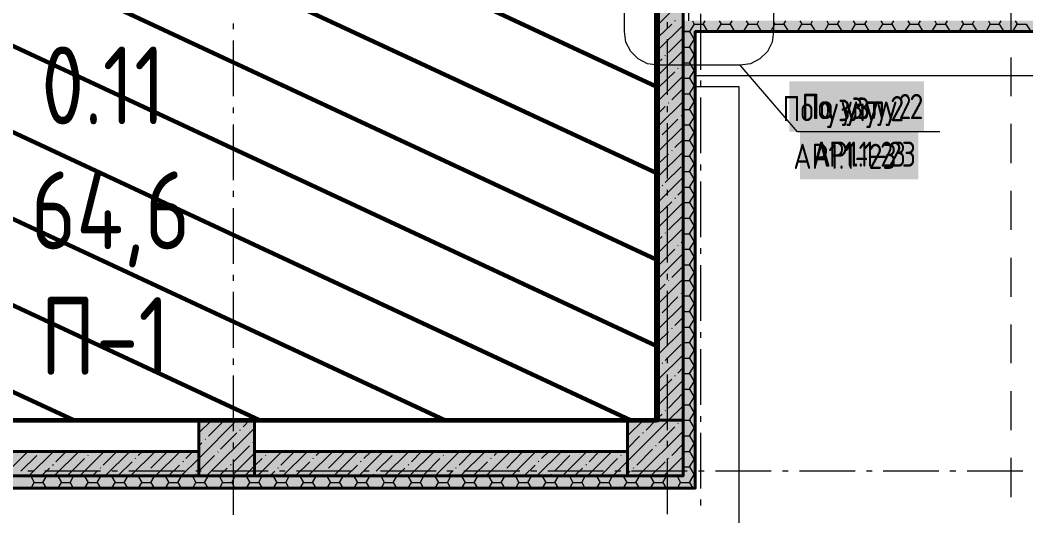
# Model space of a CAD drawing. Header units: millimetres. Extents: x -164500 to 426394, y -23753 to 102118.
# Drawn here: x -77419 to -68379, y 3758 to 8217 of the extents above; entities that cross this region are included whole.
import ezdxf

# ---------------------------------------------------------------- set-up
doc = ezdxf.new("R2010")
doc.units = ezdxf.units.MM
doc.layers.add('0) шлифовка', color=5, linetype='Continuous', lineweight=60)
doc.layers.add('389 П-1', color=210, linetype='Continuous', lineweight=35)
doc.layers.add('PDF _Геометрия', color=7, linetype='Continuous', true_color=0x1f1f1f)
doc.layers.add('PDF _Сплошная заливка', color=7, linetype='Continuous', true_color=0xffffff)
doc.layers.add('PDF _Текст', color=7, linetype='Continuous')
doc.styles.get("Standard").update_dxf_attribs({"font": 'ГОСТ тип А.ttf'})
doc.styles.add('СПДС', font='ГОСТ тип А.ttf', dxfattribs={"width": 0.9})
doc.linetypes.add('зигзаг', pattern='A,0.00254,-5.08,[131,ltypeshp.shx,S=5.08,R=0,X=-5.08,Y=0],-10.16,[131,ltypeshp.shx,S=5.08,R=180,X=5.08,Y=0],-5.08', length=20.32254)

msp = doc.modelspace()

# ---------------------------------------------------------------- hatches: boundary and pattern name
at = {"layer": '0) шлифовка', "true_color": 0x2776bb}
h = msp.add_hatch(dxfattribs=at)
h.set_pattern_fill('ANSI31', color=152, scale=222, angle=110)
h.set_pattern_definition([(155, (205553.1, 26879), (-297.8825, -638.811), [])])
h.paths.add_polyline_path([(-80183.615, 4617.804), (-71698.22, 4617.804), (-71698.22, 11472.207), (-80183.615, 11472.207)])

# ---------------------------------------------------------------- linework, layer by layer
at = {"layer": '0) шлифовка'}
msp.add_lwpolyline([(-80183.615, 4617.804), (-71698.22, 4617.804), (-71698.22, 11472.207), (-80183.615, 11472.207)], close=True, dxfattribs=at)
at = {"layer": '389 П-1'}
msp.add_lwpolyline([(-80183.615, 11374.771), (-80378.487, 11374.771), (-80378.487, 4613.567), (-71681.274, 4613.567), (-71681.274, 11374.771), (-75838.516, 11374.771)], dxfattribs=at)
at = {"layer": 'PDF _Геометрия', "color": 7, "lineweight": 9}
for points in [[(-71350.84, 7718.807), (-67296.659, 7718.807), (-67296.659, -37.938), (-30550.617, -37.938), (-30550.617, 22478.227), (-35710.483, 22478.227), (-44399.223, 22478.227), (-62594.318, 22478.227), (-62594.318, 28184.582), (-71410.148, 28184.582), (-71410.148, 27782.129)], [(-71452.512, 7617.135), (-71456.748, 7617.135), (-71456.748, 27684.693)], [(-71410.148, 27684.693), (-71410.148, 8210.223)], [(-71300.003, 7769.643), (-71300.003, 8273.768)], [(-75502.456, 8133.968), (-75502.456, 8184.805)], [(-71600.784, 8142.441), (-71600.784, 8197.514)], [(-71350.84, 4109.442), (-71350.84, 8108.55), (-66906.915, 8108.55), (-66906.915, 461.951)], [(-75502.456, 7532.408), (-75502.456, 8032.296)], [(-71600.784, 7545.117), (-71600.784, 8045.005)], [(-69152.177, 7210.446), (-70431.553, 7210.446), (-70948.387, 7812.006)], [(-117649.836, 360.278), (-117649.836, -37.938), (-79963.326, -37.938), (-79963.326, 3618.026), (-70956.86, 3618.026), (-70956.86, 7617.135), (-71350.84, 7617.135)], [(-71300.003, 7617.135), (-71300.003, 7672.207)], [(-71300.003, 7019.81), (-71300.003, 7519.699)], [(-75502.456, 7379.899), (-75502.456, 7430.736)], [(-71600.784, 7388.372), (-71600.784, 7443.445)], [(-75502.456, 6778.339), (-75502.456, 7278.227)], [(-71600.784, 6791.048), (-71600.784, 7290.936)], [(-71300.003, 6863.065), (-71300.003, 6918.138)], [(-71300.003, 6265.741), (-71300.003, 6765.63)], [(-75502.456, 6625.83), (-75502.456, 6680.903)], [(-71600.784, 6638.539), (-71600.784, 6689.375)], [(-75502.456, 6024.27), (-75502.456, 6524.158)], [(-71600.784, 6036.979), (-71600.784, 6536.867)], [(-71300.003, 6113.233), (-71300.003, 6164.069)], [(-71300.003, 5511.672), (-71300.003, 6011.56)], [(-75502.456, 5871.761), (-75502.456, 5926.834)], [(-71600.784, 5884.47), (-71600.784, 5935.306)], [(-75502.456, 5270.2), (-75502.456, 5774.325)], [(-71600.784, 5282.909), (-71600.784, 5782.798)], [(-71300.003, 5359.164), (-71300.003, 5410)], [(-71300.003, 4757.603), (-71300.003, 5257.491)], [(-75502.456, 5117.692), (-75502.456, 5172.764)], [(-71600.784, 5130.401), (-71600.784, 5181.237)], [(-75502.456, 4520.368), (-75502.456, 5020.256)], [(-71600.784, 4528.84), (-71600.784, 5028.729)], [(-71300.003, 4605.094), (-71300.003, 4655.931)], [(-71600.784, 4376.332), (-71600.784, 4431.404)], [(-71300.003, 4003.534), (-71300.003, 4503.422)], [(-75502.456, 4363.623), (-75502.456, 4418.695)], [(-75502.456, 3766.298), (-75502.456, 4266.187)], [(-71600.784, 3774.771), (-71600.784, 4274.66)], [(-77349.502, 4164.515), (-77294.429, 4164.515)], [(-77196.993, 4164.515), (-76697.105, 4164.515)], [(-76595.433, 4164.515), (-76544.597, 4164.515)], [(-76442.924, 4164.515), (-75943.036, 4164.515)], [(-75841.364, 4164.515), (-75790.527, 4164.515)], [(-75688.855, 4164.515), (-75188.967, 4164.515)], [(-75087.294, 4164.515), (-75036.458, 4164.515)], [(-74934.786, 4164.515), (-74434.898, 4164.515)], [(-74333.225, 4164.515), (-74282.389, 4164.515)], [(-74180.717, 4164.515), (-73680.828, 4164.515)], [(-73583.392, 4164.515), (-73528.32, 4164.515)], [(-73430.884, 4164.515), (-72926.759, 4164.515)], [(-72829.323, 4164.515), (-72774.251, 4164.515)], [(-72676.815, 4164.515), (-72176.926, 4164.515)], [(-72075.254, 4164.515), (-72020.182, 4164.515)], [(-71922.746, 4164.515), (-71422.857, 4164.515)], [(-71321.185, 4164.515), (-71270.349, 4164.515)], [(-71168.677, 4164.515), (-70668.788, 4164.515)], [(-70567.116, 4164.515), (-70516.28, 4164.515)], [(-70414.608, 4164.515), (-69914.719, 4164.515)], [(-69813.047, 4164.515), (-69762.211, 4164.515)], [(-69660.539, 4164.515), (-69160.65, 4164.515)], [(-69063.214, 4164.515), (-69008.142, 4164.515)], [(-68906.469, 4164.515), (-68406.581, 4164.515)], [(-80357.306, 461.951), (-80357.306, 4007.77), (-71350.84, 4007.77)], [(-71350.84, 4007.77), (-71350.84, 4007.77)], [(-71300.003, 3851.025), (-71300.003, 3906.098)]]:
    msp.add_lwpolyline(points, dxfattribs=at)
at = {"layer": 'PDF _Геометрия', "color": 7, "lineweight": 40}
for points in [[(-71681.274, 11472.207), (-71681.274, 4617.804), (-71460.984, 4617.804), (-71460.984, 11472.207)], [(-75311.821, 4117.915), (-75311.821, 4617.804), (-75811.709, 4617.804), (-75811.709, 4117.915)], [(-71460.984, 4617.804), (-71960.873, 4617.804), (-71960.873, 4117.915), (-71460.984, 4117.915)], [(-80183.615, 4117.915), (-75811.709, 4117.915), (-75811.709, 4338.205), (-80183.615, 4338.205)], [(-75311.821, 4117.915), (-71960.873, 4117.915), (-71960.873, 4338.205), (-75311.821, 4338.205)]]:
    msp.add_lwpolyline(points, close=True, dxfattribs=at)
at = {"layer": 'PDF _Геометрия', "color": 7, "lineweight": 9}
msp.add_lwpolyline([(-71685.511, 8570.312), (-70948.387, 8570.312), (-70855.187, 8557.603), (-70770.461, 8515.239), (-70702.679, 8447.458), (-70660.316, 8362.731), (-70647.607, 8269.531), (-70647.607, 8112.787), (-70660.316, 8019.587), (-70702.679, 7934.86), (-70770.461, 7867.079), (-70855.187, 7824.715), (-70948.387, 7812.006), (-71685.511, 7812.006), (-71778.71, 7824.715), (-71863.437, 7867.079), (-71931.219, 7934.86), (-71973.582, 8019.587), (-71986.291, 8112.787), (-71986.291, 8269.531), (-71973.582, 8362.731), (-71931.219, 8447.458), (-71863.437, 8515.239), (-71778.71, 8557.603)], close=True, dxfattribs=at)
at = {"layer": 'PDF _Геометрия', "color": 8, "lineweight": 9, "true_color": 0x808080}
for points in [[(-68512.489, 8129.732), (-68512.489, 8481.349)], [(-68512.489, 7532.408), (-68512.489, 7879.788)], [(-68512.489, 6930.847), (-68512.489, 7282.463)], [(-68512.489, 6329.286), (-68512.489, 6680.903)], [(-68512.489, 5727.725), (-68512.489, 6079.342)], [(-68512.489, 5130.401), (-68512.489, 5477.781)], [(-68512.489, 4528.84), (-68512.489, 4880.457)], [(-68512.489, 3927.28), (-68512.489, 4278.896)]]:
    msp.add_lwpolyline(points, dxfattribs=at)
at = {"layer": 'PDF _Геометрия', "lineweight": 9}
for points in [[(-71681.274, 8180.568), (-71460.984, 8400.858)], [(-71681.274, 8066.187), (-71562.657, 8180.568)], [(-71681.274, 7951.806), (-71460.984, 8172.096)], [(-71533.002, 8210.223), (-71528.766, 8214.459)], [(-71592.311, 7926.388), (-71460.984, 8057.714)], [(-71681.274, 7723.043), (-71460.984, 7943.333)], [(-71681.274, 7837.424), (-71647.384, 7867.079)], [(-71621.966, 7896.733), (-71617.729, 7900.97)], [(-71507.584, 7782.352), (-71503.348, 7786.588)], [(-71477.93, 7812.006), (-71460.984, 7828.952)], [(-71681.274, 7494.281), (-71460.984, 7714.571)], [(-71677.038, 7612.898), (-71533.002, 7752.698)], [(-71562.657, 7498.517), (-71460.984, 7600.189)], [(-71681.274, 7265.518), (-71460.984, 7485.808)], [(-71681.274, 7379.899), (-71621.966, 7439.208)], [(-71592.311, 7468.863), (-71588.075, 7473.099)], [(-71647.384, 7185.028), (-71507.584, 7324.827)], [(-71477.93, 7354.481), (-71473.693, 7358.718)], [(-71681.274, 7036.756), (-71460.984, 7257.045)], [(-71677.038, 7155.373), (-71672.802, 7159.61)], [(-71533.002, 7070.646), (-71460.984, 7142.664)], [(-71681.274, 6812.229), (-71460.984, 7032.519)], [(-71681.274, 6926.611), (-71592.311, 7011.338)], [(-71562.657, 7040.992), (-71558.42, 7045.228)], [(-71621.966, 6757.157), (-71477.93, 6896.956)], [(-71681.274, 6583.467), (-71460.984, 6803.757)], [(-71681.274, 6697.848), (-71677.038, 6697.848)], [(-71647.384, 6727.503), (-71643.147, 6731.739)], [(-71533.002, 6613.121), (-71528.766, 6617.358)], [(-71507.584, 6642.776), (-71460.984, 6689.375)], [(-71681.274, 6469.086), (-71562.657, 6583.467)], [(-71681.274, 6354.704), (-71460.984, 6574.994)], [(-71592.311, 6329.286), (-71460.984, 6460.613)], [(-71681.274, 6125.942), (-71460.984, 6346.232)], [(-71681.274, 6240.323), (-71647.384, 6269.977)], [(-71621.966, 6299.632), (-71617.729, 6303.868)], [(-71677.038, 6011.56), (-71533.002, 6155.596)], [(-71507.584, 6185.251), (-71503.348, 6189.487)], [(-71477.93, 6214.905), (-71460.984, 6231.85)], [(-71681.274, 5897.179), (-71460.984, 6117.469)], [(-71562.657, 5901.416), (-71460.984, 6003.088)], [(-71681.274, 5668.417), (-71460.984, 5888.707)], [(-71681.274, 5782.798), (-71621.966, 5842.107)], [(-71592.311, 5871.761), (-71588.075, 5875.997)], [(-71647.384, 5583.69), (-71507.584, 5727.725)], [(-71477.93, 5757.38), (-71473.693, 5761.616)], [(-71681.274, 5439.654), (-71460.984, 5659.944)], [(-71677.038, 5558.272), (-71672.802, 5562.508)], [(-71533.002, 5469.309), (-71460.984, 5545.563)], [(-71681.274, 5210.892), (-71460.984, 5431.181)], [(-71562.657, 5443.89), (-71558.42, 5448.127)], [(-71681.274, 5325.273), (-71592.311, 5414.236)], [(-71621.966, 5155.819), (-71477.93, 5299.855)], [(-71681.274, 4986.365), (-71460.984, 5206.655)], [(-71681.274, 5096.51), (-71677.038, 5100.747)], [(-71647.384, 5130.401), (-71643.147, 5134.637)], [(-71507.584, 5041.438), (-71460.984, 5092.274)], [(-71681.274, 4871.984), (-71562.657, 4986.365)], [(-71681.274, 4757.603), (-71460.984, 4977.893)], [(-71533.002, 5016.02), (-71528.766, 5020.256)], [(-71592.311, 4727.948), (-71460.984, 4863.511)], [(-72092.2, 4117.915), (-71960.873, 4249.242), (-71592.311, 4617.804), (-71460.984, 4749.13)], [(-71621.966, 4702.53), (-71617.729, 4706.767)], [(-75972.69, 4117.915), (-75811.709, 4274.66), (-75472.802, 4617.804)], [(-75811.709, 4503.422), (-75697.328, 4617.804)], [(-75726.982, 4473.768), (-75587.183, 4613.567)], [(-75413.493, 4558.495), (-75358.42, 4617.804)], [(-71960.873, 4478.004), (-71816.837, 4617.804)], [(-71935.455, 4613.567), (-71931.219, 4617.804)], [(-71791.419, 4528.84), (-71706.692, 4617.804)], [(-71681.274, 4643.222), (-71647.384, 4672.876)], [(-71477.93, 4613.567), (-71477.93, 4617.804), (-71460.984, 4634.749)], [(-75743.928, 4117.915), (-75311.821, 4545.786)], [(-75443.147, 4528.84), (-75438.911, 4533.077)], [(-71863.437, 4117.915), (-71460.984, 4520.368)], [(-71677.038, 4414.459), (-71533.002, 4558.495)], [(-71507.584, 4588.149), (-71503.348, 4592.385)], [(-75756.637, 4444.113), (-75752.4, 4448.35)], [(-75616.837, 4359.387), (-75472.802, 4503.422)], [(-71960.873, 4363.623), (-71850.728, 4473.768)], [(-71821.074, 4503.422), (-71816.837, 4507.659)], [(-75811.709, 4389.041), (-75786.291, 4414.459)], [(-75502.456, 4245.005), (-75358.42, 4389.041)], [(-75328.766, 4414.459), (-75324.53, 4418.695)], [(-71876.146, 4215.351), (-71736.347, 4359.387)], [(-71706.692, 4389.041), (-71702.456, 4393.277)], [(-71562.657, 4300.078), (-71460.984, 4405.986)], [(-77569.792, 4117.915), (-77349.502, 4338.205)], [(-77413.047, 4160.278), (-77269.011, 4300.078)], [(-77341.029, 4117.915), (-77120.739, 4338.205)], [(-77239.357, 4329.732), (-77235.12, 4333.968)], [(-77112.267, 4117.915), (-76891.977, 4338.205)], [(-77099.557, 4245.005), (-77006.358, 4338.205)], [(-76985.176, 4130.624), (-76841.141, 4274.66)], [(-76883.504, 4117.915), (-76663.214, 4338.205)], [(-76811.486, 4300.078), (-76807.25, 4304.314)], [(-76786.068, 4329.732), (-76777.595, 4338.205)], [(-76671.687, 4215.351), (-76548.833, 4338.205)], [(-76654.741, 4117.915), (-76434.452, 4338.205)], [(-76425.979, 4117.915), (-76205.689, 4338.205)], [(-76383.615, 4274.66), (-76379.379, 4278.896)], [(-76358.197, 4300.078), (-76320.07, 4338.205)], [(-76243.816, 4185.696), (-76099.78, 4329.732)], [(-76201.453, 4117.915), (-75981.163, 4338.205)], [(-75955.745, 4245.005), (-75951.508, 4249.242)], [(-75930.327, 4274.66), (-75866.782, 4338.205)], [(-75815.945, 4160.278), (-75811.709, 4160.278), (-75671.91, 4300.078)], [(-75642.255, 4329.732), (-75638.019, 4333.968)], [(-75515.165, 4117.915), (-75311.821, 4321.259), (-75294.875, 4338.205)], [(-75388.075, 4130.624), (-75311.821, 4206.878), (-75244.039, 4274.66)], [(-75286.403, 4117.915), (-75066.113, 4338.205)], [(-75214.385, 4300.078), (-75210.148, 4304.314)], [(-75188.967, 4329.732), (-75180.494, 4338.205)], [(-75074.585, 4215.351), (-74951.731, 4338.205)], [(-75057.64, 4117.915), (-74837.35, 4338.205)], [(-74828.877, 4117.915), (-74608.588, 4338.205)], [(-74786.514, 4274.66), (-74782.278, 4278.896)], [(-74756.86, 4300.078), (-74722.969, 4338.205)], [(-74646.715, 4185.696), (-74502.679, 4329.732)], [(-74600.115, 4117.915), (-74379.825, 4338.205)], [(-74375.589, 4117.915), (-74155.299, 4338.205)], [(-74358.643, 4245.005), (-74354.407, 4249.242)], [(-74328.989, 4274.66), (-74265.444, 4338.205)], [(-74218.844, 4160.278), (-74074.808, 4300.078)], [(-74146.826, 4117.915), (-73926.536, 4338.205)], [(-74045.154, 4329.732), (-74040.918, 4333.968)], [(-73918.064, 4117.915), (-73697.774, 4338.205)], [(-73901.118, 4245.005), (-73812.155, 4338.205)], [(-73786.737, 4130.624), (-73646.938, 4274.66)], [(-73689.301, 4117.915), (-73469.011, 4338.205)], [(-73617.283, 4300.078), (-73613.047, 4304.314)], [(-73587.629, 4329.732), (-73583.392, 4338.205)], [(-73473.248, 4215.351), (-73354.63, 4338.205)], [(-73460.539, 4117.915), (-73240.249, 4338.205)], [(-73231.776, 4117.915), (-73011.486, 4338.205)], [(-73189.413, 4274.66), (-73185.176, 4278.896)], [(-73159.758, 4300.078), (-73125.867, 4338.205)], [(-73045.377, 4185.696), (-72905.578, 4329.732)], [(-73003.013, 4117.915), (-72782.724, 4338.205)], [(-72774.251, 4117.915), (-72553.961, 4338.205)], [(-72761.542, 4245.005), (-72757.306, 4249.242)], [(-72731.887, 4274.66), (-72668.342, 4338.205)], [(-72617.506, 4160.278), (-72477.707, 4300.078)], [(-72545.488, 4117.915), (-72325.199, 4338.205)], [(-72448.052, 4329.732), (-72443.816, 4333.968)], [(-72320.962, 4117.915), (-72100.672, 4338.205)], [(-72304.017, 4245.005), (-72215.054, 4338.205)], [(-72189.636, 4130.624), (-72049.836, 4274.66)], [(-72020.182, 4300.078), (-72015.945, 4304.314)], [(-71990.527, 4329.732), (-71986.291, 4338.205)], [(-71634.675, 4117.915), (-71460.984, 4291.605)], [(-71592.311, 4274.66), (-71588.075, 4278.896)], [(-77226.648, 4117.915), (-77154.63, 4185.696)], [(-77129.212, 4215.351), (-77120.739, 4219.587)], [(-76769.123, 4117.915), (-76726.759, 4160.278)], [(-76697.105, 4185.696), (-76692.869, 4194.169)], [(-76540.36, 4117.915), (-76413.27, 4245.005)], [(-76269.234, 4160.278), (-76264.998, 4164.515)], [(-76087.071, 4117.915), (-75985.399, 4215.351)], [(-75629.546, 4117.915), (-75557.529, 4185.696)], [(-75527.874, 4215.351), (-75523.638, 4219.587)], [(-75172.021, 4117.915), (-75129.658, 4160.278)], [(-75100.003, 4185.696), (-75095.767, 4194.169)], [(-74943.259, 4117.915), (-74816.168, 4245.005)], [(-74672.133, 4160.278), (-74667.896, 4164.515)], [(-74485.734, 4117.915), (-74388.298, 4215.351)], [(-74032.445, 4117.915), (-73960.427, 4185.696)], [(-73930.773, 4215.351), (-73926.536, 4219.587)], [(-73574.92, 4117.915), (-73532.556, 4160.278)], [(-73502.902, 4185.696), (-73498.666, 4194.169)], [(-73346.157, 4117.915), (-73219.067, 4245.005)], [(-73075.031, 4160.278), (-73070.795, 4164.515)], [(-72888.632, 4117.915), (-72791.196, 4215.351)], [(-72435.343, 4117.915), (-72363.326, 4185.696)], [(-72333.671, 4215.351), (-72329.435, 4219.587)], [(-71977.818, 4117.915), (-71960.873, 4134.86), (-71935.455, 4160.278)], [(-71905.801, 4185.696), (-71901.564, 4194.169)], [(-71749.056, 4117.915), (-71621.966, 4245.005)], [(-71477.93, 4160.278), (-71473.693, 4164.515)], [(-76315.834, 4117.915), (-76298.889, 4130.624)], [(-75841.364, 4130.624), (-75837.127, 4134.86)], [(-74714.496, 4117.915), (-74701.787, 4130.624)], [(-74244.262, 4130.624), (-74240.026, 4134.86)], [(-73117.395, 4117.915), (-73104.686, 4130.624)], [(-72647.161, 4130.624), (-72642.924, 4134.86)], [(-71520.293, 4117.915), (-71507.584, 4130.624)]]:
    msp.add_lwpolyline(points, dxfattribs=at)
at = {"layer": 'PDF _Геометрия', "color": 251, "lineweight": 9, "true_color": 0x4a4a4a}
for points in [[(-71359.312, 8180.568), (-71401.676, 8112.787), (-71452.512, 8112.787), (-71401.676, 8112.787), (-71359.312, 8040.769), (-71350.84, 8040.769)], [(-71376.258, 8210.223), (-71359.312, 8180.568), (-71278.822, 8180.568), (-71240.695, 8112.787)], [(-71278.822, 8180.568), (-71261.876, 8210.223)], [(-71160.204, 8112.787), (-71117.841, 8180.568)], [(-71134.786, 8210.223), (-71117.841, 8180.568), (-71037.35, 8180.568), (-70999.223, 8112.787)], [(-71037.35, 8180.568), (-71020.405, 8210.223)], [(-70918.733, 8112.787), (-70876.369, 8180.568)], [(-70893.314, 8210.223), (-70876.369, 8180.568), (-70795.879, 8180.568), (-70757.751, 8112.787)], [(-70795.879, 8180.568), (-70778.933, 8210.223)], [(-70673.025, 8112.787), (-70634.898, 8180.568)], [(-70651.843, 8210.223), (-70634.898, 8180.568), (-70554.407, 8180.568), (-70512.044, 8112.787)], [(-70554.407, 8180.568), (-70537.462, 8210.223)], [(-70431.553, 8112.787), (-70393.426, 8180.568)], [(-70410.371, 8210.223), (-70393.426, 8180.568), (-70312.935, 8180.568), (-70270.572, 8112.787)], [(-70312.935, 8180.568), (-70295.99, 8210.223)], [(-70190.081, 8112.787), (-70151.954, 8180.568)], [(-70168.9, 8210.223), (-70151.954, 8180.568), (-70071.464, 8180.568), (-70029.1, 8112.787)], [(-70071.464, 8180.568), (-70054.518, 8210.223)], [(-69948.61, 8112.787), (-69910.483, 8180.568), (-69927.428, 8210.223)], [(-69906.246, 8180.568), (-69825.756, 8180.568), (-69787.629, 8112.787)], [(-69825.756, 8180.568), (-69808.811, 8210.223)], [(-69707.138, 8112.787), (-69664.775, 8180.568)], [(-69681.72, 8210.223), (-69664.775, 8180.568), (-69584.284, 8180.568), (-69546.157, 8112.787)], [(-69584.284, 8180.568), (-69567.339, 8210.223)], [(-69465.667, 8112.787), (-69423.303, 8180.568)], [(-69440.249, 8210.223), (-69423.303, 8180.568), (-69342.813, 8180.568), (-69304.686, 8112.787)], [(-69342.813, 8180.568), (-69325.867, 8210.223)], [(-69219.959, 8112.787), (-69224.195, 8112.787), (-69181.832, 8180.568)], [(-69198.777, 8210.223), (-69181.832, 8180.568), (-69101.341, 8180.568), (-69058.978, 8112.787), (-69063.214, 8112.787)], [(-69101.341, 8180.568), (-69084.396, 8210.223)], [(-68978.487, 8112.787), (-68940.36, 8180.568)], [(-68957.306, 8210.223), (-68940.36, 8180.568), (-68859.87, 8180.568), (-68817.506, 8112.787)], [(-68859.87, 8180.568), (-68842.924, 8210.223)], [(-68737.016, 8112.787), (-68698.889, 8180.568)], [(-68715.834, 8210.223), (-68698.889, 8180.568), (-68618.398, 8180.568), (-68576.035, 8112.787)], [(-68618.398, 8180.568), (-68601.453, 8210.223)], [(-68495.544, 8112.787), (-68457.417, 8180.568)], [(-68474.362, 8210.223), (-68457.417, 8180.568), (-68376.926, 8180.568), (-68334.563, 8112.787)], [(-71401.676, 8112.787), (-71401.676, 8112.787)], [(-71240.695, 8112.787), (-71240.695, 8112.787)], [(-71160.204, 8112.787), (-71160.204, 8112.787)], [(-70999.223, 8112.787), (-70999.223, 8112.787)], [(-70918.733, 8112.787), (-70918.733, 8112.787)], [(-70757.751, 8112.787), (-70757.751, 8112.787)], [(-70673.025, 8112.787), (-70673.025, 8112.787)], [(-70512.044, 8112.787), (-70512.044, 8112.787)], [(-70431.553, 8112.787), (-70431.553, 8112.787)], [(-70270.572, 8112.787), (-70270.572, 8112.787)], [(-70190.081, 8112.787), (-70190.081, 8112.787)], [(-70029.1, 8112.787), (-70029.1, 8112.787)], [(-69948.61, 8112.787), (-69948.61, 8112.787)], [(-69787.629, 8112.787), (-69787.629, 8112.787)], [(-69707.138, 8112.787), (-69707.138, 8112.787)], [(-69546.157, 8112.787), (-69546.157, 8112.787)], [(-69465.667, 8112.787), (-69465.667, 8112.787)], [(-69304.686, 8112.787), (-69304.686, 8112.787)], [(-68978.487, 8112.787), (-68978.487, 8112.787)], [(-68817.506, 8112.787), (-68817.506, 8112.787)], [(-68737.016, 8112.787), (-68737.016, 8112.787)], [(-68576.035, 8112.787), (-68576.035, 8112.787)], [(-68495.544, 8112.787), (-68495.544, 8112.787)], [(-71452.512, 7972.987), (-71401.676, 7972.987), (-71359.312, 7900.97), (-71350.84, 7900.97)], [(-71401.676, 7972.987), (-71359.312, 8040.769)], [(-71401.676, 7833.188), (-71359.312, 7900.97)], [(-71452.512, 7833.188), (-71401.676, 7833.188), (-71359.312, 7761.17), (-71350.84, 7761.17)], [(-71452.512, 7693.389), (-71401.676, 7693.389), (-71359.312, 7621.371), (-71350.84, 7621.371)], [(-71401.676, 7693.389), (-71359.312, 7761.17)], [(-71401.676, 7553.589), (-71359.312, 7621.371)], [(-71452.512, 7553.589), (-71401.676, 7553.589), (-71359.312, 7481.572), (-71350.84, 7481.572)], [(-71452.512, 7413.79), (-71401.676, 7413.79), (-71359.312, 7341.772), (-71350.84, 7341.772)], [(-71401.676, 7413.79), (-71359.312, 7481.572)], [(-71401.676, 7273.991), (-71359.312, 7341.772)], [(-71452.512, 7273.991), (-71401.676, 7273.991), (-71359.312, 7201.973), (-71350.84, 7201.973)], [(-71401.676, 7134.191), (-71359.312, 7201.973)], [(-71452.512, 7134.191), (-71401.676, 7134.191), (-71359.312, 7062.174), (-71350.84, 7062.174)], [(-71401.676, 6994.392), (-71359.312, 7062.174)], [(-71452.512, 6994.392), (-71401.676, 6994.392), (-71359.312, 6922.374), (-71350.84, 6922.374)], [(-71401.676, 6854.593), (-71359.312, 6922.374)], [(-71452.512, 6854.593), (-71401.676, 6854.593), (-71359.312, 6782.575), (-71350.84, 6782.575)], [(-71401.676, 6714.793), (-71359.312, 6782.575)], [(-71452.512, 6714.793), (-71401.676, 6714.793), (-71359.312, 6642.776), (-71350.84, 6642.776)], [(-71401.676, 6574.994), (-71359.312, 6642.776)], [(-71452.512, 6574.994), (-71401.676, 6574.994), (-71359.312, 6502.976), (-71350.84, 6502.976)], [(-71452.512, 6435.195), (-71401.676, 6435.195), (-71359.312, 6363.177), (-71350.84, 6363.177)], [(-71401.676, 6435.195), (-71359.312, 6502.976)], [(-71401.676, 6295.395), (-71359.312, 6363.177)], [(-71452.512, 6295.395), (-71401.676, 6295.395), (-71359.312, 6223.378), (-71350.84, 6223.378)], [(-71452.512, 6155.596), (-71401.676, 6155.596), (-71359.312, 6083.578), (-71350.84, 6083.578)], [(-71401.676, 6155.596), (-71359.312, 6223.378)], [(-71401.676, 6015.797), (-71359.312, 6083.578)], [(-71452.512, 6015.797), (-71401.676, 6015.797), (-71359.312, 5943.779), (-71350.84, 5943.779)], [(-71401.676, 5875.997), (-71359.312, 5943.779)], [(-71452.512, 5875.997), (-71401.676, 5875.997), (-71359.312, 5803.98), (-71350.84, 5803.98)], [(-71401.676, 5736.198), (-71359.312, 5803.98)], [(-71452.512, 5736.198), (-71401.676, 5736.198), (-71359.312, 5664.18), (-71350.84, 5664.18)], [(-71401.676, 5596.399), (-71359.312, 5664.18)], [(-71452.512, 5596.399), (-71401.676, 5596.399), (-71359.312, 5524.381), (-71350.84, 5524.381)], [(-71401.676, 5456.599), (-71359.312, 5524.381)], [(-71452.512, 5456.599), (-71401.676, 5456.599), (-71359.312, 5384.582), (-71350.84, 5384.582)], [(-71401.676, 5316.8), (-71359.312, 5384.582)], [(-71452.512, 5316.8), (-71401.676, 5316.8), (-71359.312, 5244.782), (-71350.84, 5244.782)], [(-71401.676, 5177.001), (-71359.312, 5244.782)], [(-71452.512, 5177.001), (-71401.676, 5177.001), (-71359.312, 5104.983), (-71350.84, 5104.983)], [(-71401.676, 5037.201), (-71359.312, 5104.983)], [(-71452.512, 5037.201), (-71401.676, 5037.201), (-71359.312, 4965.184), (-71350.84, 4965.184)], [(-71452.512, 4897.402), (-71401.676, 4897.402), (-71359.312, 4825.384), (-71350.84, 4825.384)], [(-71401.676, 4897.402), (-71359.312, 4965.184)], [(-71401.676, 4757.603), (-71359.312, 4825.384)], [(-71452.512, 4757.603), (-71401.676, 4757.603), (-71359.312, 4685.585), (-71350.84, 4685.585)], [(-71452.512, 4617.804), (-71401.676, 4617.804), (-71359.312, 4545.786), (-71350.84, 4545.786)], [(-71401.676, 4617.804), (-71359.312, 4685.585)], [(-71401.676, 4478.004), (-71359.312, 4545.786)], [(-71452.512, 4478.004), (-71401.676, 4478.004), (-71359.312, 4405.986), (-71350.84, 4405.986)], [(-71401.676, 4338.205), (-71359.312, 4405.986)], [(-71452.512, 4338.205), (-71401.676, 4338.205), (-71359.312, 4266.187), (-71350.84, 4266.187)], [(-71401.676, 4198.406), (-71359.312, 4266.187)], [(-71452.512, 4198.406), (-71401.676, 4198.406), (-71359.312, 4126.388)], [(-77319.847, 4109.442), (-77294.429, 4058.606), (-77213.939, 4058.606), (-77184.284, 4007.77)], [(-77213.939, 4058.606), (-77184.284, 4109.442)], [(-77078.376, 4109.442), (-77048.721, 4058.606), (-76968.231, 4058.606), (-76942.813, 4007.77)], [(-76968.231, 4058.606), (-76942.813, 4109.442)], [(-76836.904, 4109.442), (-76807.25, 4058.606), (-76726.759, 4058.606), (-76697.105, 4007.77)], [(-76726.759, 4058.606), (-76697.105, 4109.442)], [(-76595.433, 4109.442), (-76565.778, 4058.606), (-76485.288, 4058.606), (-76455.633, 4007.77)], [(-76485.288, 4058.606), (-76455.633, 4109.442)], [(-76353.961, 4109.442), (-76324.307, 4058.606), (-76243.816, 4058.606), (-76214.162, 4007.77)], [(-76243.816, 4058.606), (-76214.162, 4109.442)], [(-76112.489, 4109.442), (-76082.835, 4058.606), (-76002.345, 4058.606), (-75972.69, 4007.77)], [(-76002.345, 4058.606), (-75972.69, 4109.442)], [(-75866.782, 4109.442), (-75841.364, 4058.606), (-75760.873, 4058.606), (-75731.219, 4007.77)], [(-75760.873, 4058.606), (-75731.219, 4109.442)], [(-75625.31, 4109.442), (-75599.892, 4058.606), (-75515.165, 4058.606), (-75489.747, 4007.77)], [(-75515.165, 4058.606), (-75489.747, 4109.442)], [(-75383.838, 4109.442), (-75354.184, 4058.606), (-75273.693, 4058.606), (-75244.039, 4007.77)], [(-75273.693, 4058.606), (-75248.275, 4109.442)], [(-75142.367, 4109.442), (-75112.712, 4058.606), (-75032.222, 4058.606), (-75002.568, 4007.77)], [(-75032.222, 4058.606), (-75002.568, 4109.442)], [(-74900.895, 4109.442), (-74871.241, 4058.606), (-74790.75, 4058.606), (-74761.096, 4007.77)], [(-74790.75, 4058.606), (-74761.096, 4109.442)], [(-74659.424, 4109.442), (-74629.769, 4058.606), (-74549.279, 4058.606), (-74519.624, 4007.77)], [(-74549.279, 4058.606), (-74519.624, 4109.442)], [(-74417.952, 4109.442), (-74388.298, 4058.606), (-74307.807, 4058.606), (-74278.153, 4007.77)], [(-74307.807, 4058.606), (-74278.153, 4109.442)], [(-74172.244, 4109.442), (-74146.826, 4058.606), (-74066.336, 4058.606), (-74036.681, 4007.77)], [(-74066.336, 4058.606), (-74036.681, 4109.442)], [(-73930.773, 4109.442), (-73901.118, 4058.606), (-73820.628, 4058.606), (-73795.21, 4007.77)], [(-73820.628, 4058.606), (-73795.21, 4109.442)], [(-73689.301, 4109.442), (-73659.647, 4058.606), (-73579.156, 4058.606), (-73549.502, 4007.77)], [(-73579.156, 4058.606), (-73549.502, 4109.442)], [(-73447.83, 4109.442), (-73418.175, 4058.606), (-73337.685, 4058.606), (-73308.03, 4007.77)], [(-73337.685, 4058.606), (-73308.03, 4109.442)], [(-73206.358, 4109.442), (-73176.704, 4058.606), (-73096.213, 4058.606), (-73066.559, 4007.77)], [(-73096.213, 4058.606), (-73066.559, 4109.442)], [(-72964.886, 4109.442), (-72935.232, 4058.606), (-72854.741, 4058.606), (-72825.087, 4007.77)], [(-72854.741, 4058.606), (-72825.087, 4109.442)], [(-72723.415, 4109.442), (-72693.76, 4058.606), (-72613.27, 4058.606), (-72583.615, 4007.77)], [(-72613.27, 4058.606), (-72583.615, 4109.442)], [(-72477.707, 4109.442), (-72452.289, 4058.606), (-72371.798, 4058.606), (-72342.144, 4007.77)], [(-72371.798, 4058.606), (-72342.144, 4109.442)], [(-72236.235, 4109.442), (-72206.581, 4058.606), (-72126.09, 4058.606), (-72100.672, 4007.77)], [(-72126.09, 4058.606), (-72100.672, 4109.442)], [(-71994.764, 4109.442), (-71965.109, 4058.606), (-71884.619, 4058.606), (-71854.964, 4007.77)], [(-71884.619, 4058.606), (-71854.964, 4109.442)], [(-71753.292, 4109.442), (-71723.638, 4058.606), (-71643.147, 4058.606), (-71613.493, 4007.77)], [(-71643.147, 4058.606), (-71613.493, 4109.442)], [(-71511.821, 4109.442), (-71482.166, 4058.606), (-71401.676, 4058.606), (-71372.021, 4007.77)], [(-71401.676, 4058.606), (-71372.021, 4109.442), (-71359.312, 4126.388), (-71350.84, 4126.388)], [(-77319.847, 4007.77), (-77294.429, 4058.606)], [(-77078.376, 4007.77), (-77048.721, 4058.606)], [(-76836.904, 4007.77), (-76807.25, 4058.606)], [(-76595.433, 4007.77), (-76565.778, 4058.606)], [(-76353.961, 4007.77), (-76324.307, 4058.606)], [(-76112.489, 4007.77), (-76082.835, 4058.606)], [(-75866.782, 4007.77), (-75841.364, 4058.606)], [(-75625.31, 4007.77), (-75599.892, 4058.606)], [(-75383.838, 4007.77), (-75354.184, 4058.606)], [(-75142.367, 4007.77), (-75112.712, 4058.606)], [(-74900.895, 4007.77), (-74871.241, 4058.606)], [(-74659.424, 4007.77), (-74629.769, 4058.606)], [(-74417.952, 4007.77), (-74388.298, 4058.606)], [(-74172.244, 4007.77), (-74146.826, 4058.606)], [(-73930.773, 4007.77), (-73901.118, 4058.606)], [(-73689.301, 4007.77), (-73659.647, 4058.606)], [(-73447.83, 4007.77), (-73418.175, 4058.606)], [(-73206.358, 4007.77), (-73176.704, 4058.606)], [(-72964.886, 4007.77), (-72935.232, 4058.606)], [(-72723.415, 4007.77), (-72693.76, 4058.606)], [(-72477.707, 4007.77), (-72452.289, 4058.606)], [(-72236.235, 4007.77), (-72206.581, 4058.606)], [(-71994.764, 4007.77), (-71965.109, 4058.606)], [(-71753.292, 4007.77), (-71723.638, 4058.606)], [(-71511.821, 4007.77), (-71482.166, 4058.606)]]:
    msp.add_lwpolyline(points, dxfattribs=at)
at = {"layer": 'PDF _Геометрия', "color": 7, "lineweight": 40}
for points in [[(-71350.84, 4007.77), (-71350.84, 4109.442), (-71350.84, 8108.55), (-71350.84, 8112.787), (-66902.679, 8112.787), (-66902.679, 8108.55), (-66902.679, 461.951), (-66902.679, 360.278), (-30948.833, 360.278), (-30948.833, 461.951), (-30948.833, 360.278)], [(-71350.84, 4109.442), (-71350.84, 4007.77), (-80357.306, 4007.77), (-80357.306, 461.951), (-80357.306, 360.278)]]:
    msp.add_lwpolyline(points, dxfattribs=at)
at = {"layer": 'PDF _Сплошная заливка', "linetype": 'зигзаг', "lineweight": 5, "transparency": 33554559}
for points in [[(-71681.274, 11472.207), (-71681.274, 4617.804), (-71461.001, 11472.207), (-71461.001, 4617.804)], [(-71452.512, 8210.223), (-71452.512, 8112.787), (-66805.243, 8210.223), (-66805.243, 8112.787)], [(-71452.512, 8112.787), (-71452.512, 4109.442), (-71350.856, 8112.787), (-71350.856, 4109.442)], [(-75811.709, 4617.804), (-75811.709, 4117.915), (-75311.838, 4617.804), (-75311.838, 4117.915)], [(-71960.873, 4617.804), (-71960.873, 4117.915), (-71461.001, 4617.804), (-71461.001, 4117.915)], [(-80183.615, 4338.205), (-80183.615, 4117.915), (-75811.709, 4338.205), (-75811.709, 4117.915)], [(-75311.821, 4338.205), (-75311.821, 4117.915), (-71960.89, 4338.205), (-71960.89, 4117.915)], [(-80357.306, 4109.442), (-80357.306, 4007.77), (-71350.84, 4109.442), (-71350.84, 4007.77)]]:
    msp.add_solid(points, dxfattribs=at)

# ---------------------------------------------------------------- texts
at = {"char_height": 700, "attachment_point": 4}
for s, insert in [('0.11', (-77229.417, 7629.228)), ('64,6', (-77323.416, 6424.256)), ('П-1', (-77238.801, 5375.095))]:
    msp.add_mtext(s, dxfattribs=dict(at, insert=insert))
at = {"linetype": 'зигзаг', "char_height": 226.8403, "attachment_point": 4, "style": 'СПДС', "bg_fill": 1, "box_fill_scale": 1.5, "bg_fill_color": 7, "bg_fill_true_color": 16777215, "bg_fill_transparency": 0}
for s, insert in [('По узлу 2', (-70393.241, 7408.642)), ('АР1.1-23', (-70295.8, 7010.409))]:
    msp.add_mtext(s, dxfattribs=dict(at, insert=insert))
at = {"layer": 'PDF _Текст', "linetype": 'зигзаг', "char_height": 226.8403, "attachment_point": 4}
for s, insert in [('По узлу 2', (-70566.682, 7389.49)), ('По узлу 2', (-70393.241, 7408.642)), ('АР1.1-23', (-70469.242, 6991.257)), ('АР1.1-23', (-70295.8, 7010.409))]:
    msp.add_mtext(s, dxfattribs=dict(at, insert=insert))

doc.saveas('drawing.dxf')
